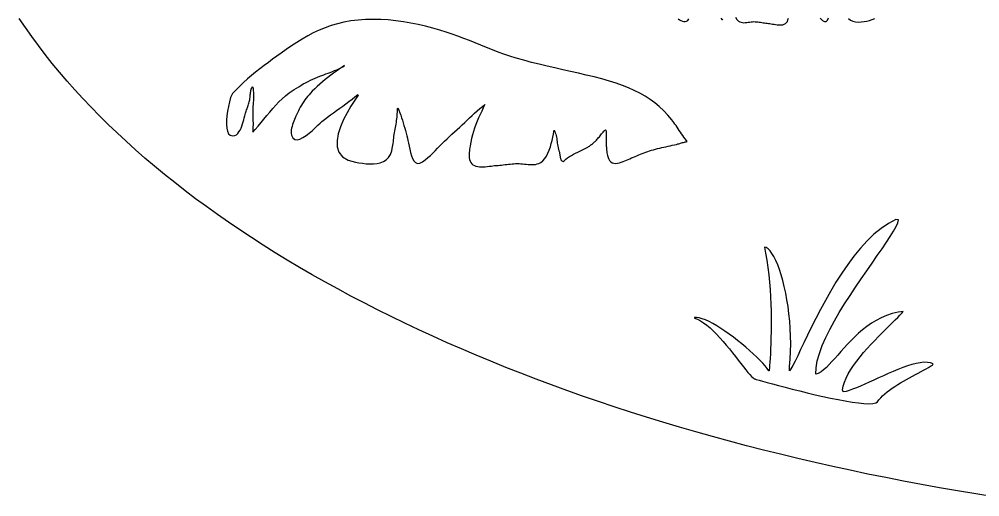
# Model space of a CAD drawing. Extents: x 0.4 to 24.4, y 0.6 to 12.6.
# Drawn here: x 1 to 8.71, y 0.84 to 4.67 of the extents above; entities that cross this region are included whole.
import ezdxf

# ---------------------------------------------------------------- set-up
doc = ezdxf.new("R2010")
doc.units = 0
doc.linetypes.add('0', pattern=[0])
doc.layers.add('1', color=7, linetype='0')

msp = doc.modelspace()

# ---------------------------------------------------------------- linework, layer by layer
at = {"layer": '1'}
for points in [[(8.828444, 0.836537), (8.681716, 0.859853), (8.53572, 0.884084), (8.390212, 0.90923), (8.245437, 0.935353), (8.101394, 0.962392), (7.958083, 0.990346), (7.815505, 1.019216), (7.673659, 1.049001), (7.532546, 1.079701), (7.392165, 1.111257), (7.252761, 1.143788), (7.114089, 1.177175), (6.976394, 1.211415), (6.839431, 1.246572), (6.703444, 1.282582), (6.568435, 1.319509), (6.434402, 1.357228), (6.301345, 1.395864), (6.169265, 1.435292), (6.038161, 1.475636), (5.908034, 1.516774), (5.779128, 1.558705), (5.651198, 1.601552), (5.524489, 1.645131), (5.398757, 1.689565), (5.274489, 1.734792), (5.150954, 1.780812), (5.028884, 1.827565), (4.908034, 1.875173), (4.788405, 1.923512), (4.669997, 1.972646), (4.55281, 2.022511), (4.436843, 2.07311), (4.322341, 2.124501), (4.20906, 2.176564), (4.097243, 2.229421), (3.986648, 2.282948), (3.877517, 2.337148), (3.769607, 2.392079), (3.663405, 2.447682), (3.558425, 2.503957), (3.454909, 2.560903), (3.353103, 2.61852), (3.252517, 2.676808), (3.15364, 2.735707), (3.055984, 2.795217), (2.960036, 2.855397), (2.865798, 2.916127), (2.77278, 2.977529), (2.681716, 3.039479), (2.592116, 3.101979), (2.503982, 3.16509), (2.417556, 3.228749), (2.332839, 3.292958), (2.249587, 3.357717), (2.168288, 3.422963), (2.088454, 3.488759), (2.010329, 3.555043), (1.933913, 3.621877), (1.85945, 3.689137), (1.786452, 3.756886), (1.715407, 3.825063), (1.645827, 3.893727), (1.5782, 3.96288), (1.512282, 4.032399), (1.448318, 4.102345), (1.386062, 4.172658), (1.325515, 4.243459), (1.266921, 4.314565), (1.210036, 4.386037), (1.155105, 4.457936), (1.101882, 4.530141), (1.050612, 4.602651), (1.001296, 4.675527)], [(6.291335, 4.671254), (6.302566, 4.664662), (6.31404, 4.65862), (6.325759, 4.653676), (6.337234, 4.650746), (6.348708, 4.650197), (6.359206, 4.652944), (6.368728, 4.659535), (6.377028, 4.670644)], [(6.63362, 4.676869), (6.642653, 4.666127), (6.646804, 4.667836), (6.649978, 4.670217)], [(6.750808, 4.684621), (6.763259, 4.666982), (6.776687, 4.65392), (6.787185, 4.647634), (6.797439, 4.643849), (6.808181, 4.641713), (6.819655, 4.640981), (6.830886, 4.641286), (6.84236, 4.642262), (6.854079, 4.64391), (6.865554, 4.64568), (6.877028, 4.647389), (6.888259, 4.64861), (6.898757, 4.649343), (6.909499, 4.649037), (6.920485, 4.648244), (6.931472, 4.647084), (6.942214, 4.64568), (6.9532, 4.644155), (6.964187, 4.642446), (6.974929, 4.640798), (6.985671, 4.639089), (6.996657, 4.63738), (7.0074, 4.635976), (7.018142, 4.634694), (7.028884, 4.633657), (7.038894, 4.632192), (7.04988, 4.630239), (7.061355, 4.628041), (7.073562, 4.625966), (7.085525, 4.624074), (7.097976, 4.622853), (7.109939, 4.622487), (7.121657, 4.622975), (7.132888, 4.62499), (7.143142, 4.628591), (7.152663, 4.634084), (7.161452, 4.641896), (7.168288, 4.651845), (7.173415, 4.663503), (7.177077, 4.676564)], [(7.43196, 4.677663), (7.449294, 4.659474), (7.465407, 4.650319), (7.479079, 4.651723), (7.490554, 4.662038), (7.499831, 4.679494)], [(7.658034, 4.675832), (7.675612, 4.661916), (7.695144, 4.652883), (7.71614, 4.647878), (7.738357, 4.64623), (7.761062, 4.647206), (7.783767, 4.650197), (7.805984, 4.654408), (7.827712, 4.65923), (7.870437, 4.674855)]]:
    msp.add_lwpolyline(points, dxfattribs=at)
for points in [[(6.277419, 3.664723), (6.283767, 3.666188), (6.290359, 3.667958), (6.297194, 3.66985), (6.304275, 3.671926), (6.311599, 3.674062), (6.319167, 3.676259), (6.326735, 3.678395), (6.334304, 3.680532), (6.341628, 3.682485), (6.349196, 3.684255), (6.356521, 3.685842), (6.363601, 3.687123), (6.35823, 3.696767), (6.34822, 3.710073), (6.338454, 3.723439), (6.328689, 3.736806), (6.319167, 3.750173), (6.310134, 3.763417), (6.300857, 3.77654), (6.292068, 3.789479), (6.283278, 3.802175), (6.274734, 3.814626), (6.265944, 3.826894), (6.257644, 3.838735), (6.240066, 3.861745), (6.208571, 3.899587), (6.175368, 3.934743), (6.140456, 3.967397), (6.104079, 3.99767), (6.065993, 4.025685), (6.02571, 4.051686), (5.983962, 4.075673), (5.939773, 4.097951), (5.89363, 4.11852), (5.84529, 4.137624), (5.794753, 4.155324), (5.741042, 4.172048), (5.679275, 4.189321), (5.617019, 4.205556), (5.554275, 4.220815), (5.49153, 4.235524), (5.428542, 4.249684), (5.365554, 4.263722), (5.30281, 4.277822), (5.239821, 4.292104), (5.176833, 4.306996), (5.114577, 4.32256), (5.052321, 4.339101), (4.990798, 4.356801), (4.940261, 4.372548), (4.893142, 4.3886), (4.846511, 4.405629), (4.800124, 4.423268), (4.753982, 4.441396), (4.708083, 4.459828), (4.662185, 4.478383), (4.61653, 4.496816), (4.570144, 4.514821), (4.523757, 4.532399), (4.477126, 4.549245), (4.430007, 4.565114), (4.378249, 4.581288), (4.321364, 4.597585), (4.263259, 4.612599), (4.204665, 4.626149), (4.145339, 4.638173), (4.085525, 4.648366), (4.024978, 4.656545), (3.964431, 4.662648), (3.903884, 4.666371), (3.843093, 4.667653), (3.782302, 4.666188), (3.721755, 4.661916), (3.662673, 4.654897), (3.608718, 4.645314), (3.556472, 4.632863), (3.505935, 4.617726), (3.456618, 4.600209), (3.409011, 4.580373), (3.362624, 4.558644), (3.317214, 4.535024), (3.27278, 4.509816), (3.229812, 4.483205), (3.187087, 4.455373), (3.145339, 4.426625), (3.104079, 4.397145), (3.0699, 4.372304), (3.03572, 4.347524), (3.00154, 4.322377), (2.967116, 4.296865), (2.932937, 4.270802), (2.899245, 4.244252), (2.866042, 4.217275), (2.833571, 4.189687), (2.801833, 4.161611), (2.77156, 4.132802), (2.742507, 4.103322), (2.714675, 4.073232), (2.698318, 4.041127), (2.68904, 4.005971), (2.680739, 3.968984), (2.673659, 3.931264), (2.668532, 3.893971), (2.665359, 3.857961), (2.664626, 3.824574), (2.667068, 3.794667), (2.672683, 3.769521), (2.68196, 3.750051), (2.695632, 3.737355), (2.713943, 3.732594), (2.73323, 3.735646), (2.745193, 3.742116), (2.756179, 3.75176), (2.7657, 3.763967), (2.774489, 3.77831), (2.782058, 3.79424), (2.78865, 3.811086), (2.794509, 3.828542), (2.79988, 3.845937), (2.804519, 3.862721), (2.808425, 3.87853), (2.811843, 3.89269), (2.815261, 3.904714), (2.817946, 3.91393), (2.820876, 3.923146), (2.823806, 3.932179), (2.827224, 3.941274), (2.830398, 3.950246), (2.833571, 3.959218), (2.836989, 3.968129), (2.840163, 3.977223), (2.843093, 3.986196), (2.845778, 3.995351), (2.847976, 4.004567), (2.850417, 4.013906), (2.851882, 4.023244), (2.853347, 4.032704), (2.854568, 4.042226), (2.855544, 4.051747), (2.856521, 4.061269), (2.857497, 4.07079), (2.858718, 4.08019), (2.860183, 4.089589), (2.862136, 4.098805), (2.864577, 4.107961), (2.867751, 4.116811), (2.871657, 4.1256), (2.876052, 4.124806), (2.878982, 4.111012), (2.880935, 4.096425), (2.882155, 4.081227), (2.882644, 4.065602), (2.882644, 4.049672), (2.881911, 4.033559), (2.881179, 4.017385), (2.880202, 4.001332), (2.879226, 3.985524), (2.878249, 3.970021), (2.877517, 3.95519), (2.877517, 3.940846), (2.877517, 3.926076), (2.877761, 3.911305), (2.878005, 3.896535), (2.878005, 3.881703), (2.878249, 3.866872), (2.878249, 3.85204), (2.878493, 3.837148), (2.878493, 3.822316), (2.878249, 3.807485), (2.878249, 3.792592), (2.877517, 3.777761), (2.876784, 3.762929), (2.896804, 3.783315), (2.920241, 3.811208), (2.943435, 3.839345), (2.966384, 3.867665), (2.989333, 3.895925), (3.012527, 3.923879), (3.036452, 3.951467), (3.060866, 3.978444), (3.086013, 4.004689), (3.11238, 4.029897), (3.139968, 4.054006), (3.169265, 4.076894), (3.192458, 4.09319), (3.209548, 4.104604), (3.226882, 4.115956), (3.244948, 4.127248), (3.263259, 4.138234), (3.282058, 4.149037), (3.300857, 4.159535), (3.3199, 4.169606), (3.339187, 4.179189), (3.35823, 4.188222), (3.377273, 4.196767), (3.396316, 4.204579), (3.414382, 4.211415), (3.430495, 4.217275), (3.447097, 4.223256), (3.464187, 4.22936), (3.481277, 4.235646), (3.49861, 4.242177), (3.516189, 4.248952), (3.533523, 4.256093), (3.550612, 4.263478), (3.567214, 4.27123), (3.583083, 4.279408), (3.598708, 4.287953), (3.613601, 4.297048), (3.593093, 4.283803), (3.570144, 4.268605), (3.547439, 4.252736), (3.524734, 4.236379), (3.502517, 4.219533), (3.480056, 4.202199), (3.458083, 4.184377), (3.436355, 4.166188), (3.415114, 4.147695), (3.394607, 4.128835), (3.373855, 4.10967), (3.354568, 4.090322), (3.339675, 4.075246), (3.3282, 4.062428), (3.316726, 4.049306), (3.305984, 4.035756), (3.295485, 4.021962), (3.285476, 4.007863), (3.275954, 3.993398), (3.266921, 3.978688), (3.258132, 3.963674), (3.250075, 3.948293), (3.242507, 3.932729), (3.234939, 3.916738), (3.228835, 3.902394), (3.223464, 3.890737), (3.217849, 3.878224), (3.211989, 3.865102), (3.206374, 3.851491), (3.201003, 3.837453), (3.195876, 3.823232), (3.191482, 3.808888), (3.188308, 3.794606), (3.185622, 3.780385), (3.184646, 3.766469), (3.185378, 3.753163), (3.187819, 3.739552), (3.198318, 3.716115), (3.213454, 3.703908), (3.232497, 3.701283), (3.254714, 3.706655), (3.278884, 3.718495), (3.304275, 3.735158), (3.329909, 3.755055), (3.355056, 3.776601), (3.378493, 3.798207), (3.399245, 3.818288), (3.417068, 3.835317), (3.430495, 3.847585), (3.451003, 3.863759), (3.475417, 3.882253), (3.500075, 3.900441), (3.524734, 3.918447), (3.549636, 3.93633), (3.574538, 3.954213), (3.599441, 3.972035), (3.624099, 3.990102), (3.648513, 4.008351), (3.673171, 4.026906), (3.697097, 4.045949), (3.720778, 4.065419), (3.722487, 4.060475), (3.694655, 4.019155), (3.664626, 3.971364), (3.634109, 3.918752), (3.6053, 3.86321), (3.580886, 3.806264), (3.562575, 3.74999), (3.55281, 3.695851), (3.553786, 3.64568), (3.567702, 3.601308), (3.596755, 3.564321), (3.642898, 3.536733), (3.701491, 3.521047), (3.729079, 3.516652), (3.757888, 3.512563), (3.787429, 3.509389), (3.816726, 3.507619), (3.846023, 3.507924), (3.874099, 3.510854), (3.900466, 3.516774), (3.925124, 3.526418), (3.947341, 3.540395), (3.96614, 3.559133), (3.981521, 3.58318), (3.992507, 3.61321), (3.996657, 3.630116), (3.999343, 3.644155), (4.00154, 3.658254), (4.003737, 3.672414), (4.005202, 3.686574), (4.006911, 3.700795), (4.008376, 3.715016), (4.010085, 3.729299), (4.011794, 3.74352), (4.013747, 3.757924), (4.0157, 3.772145), (4.01863, 3.786489), (4.02156, 3.800466), (4.024245, 3.814198), (4.026931, 3.82787), (4.029128, 3.84142), (4.031081, 3.85497), (4.033034, 3.86852), (4.034743, 3.88207), (4.035964, 3.89568), (4.036941, 3.909291), (4.037429, 3.923146), (4.037917, 3.937123), (4.037917, 3.951344), (4.03987, 3.957265), (4.048415, 3.938283), (4.056472, 3.918752), (4.06404, 3.898854), (4.070876, 3.878469), (4.077712, 3.8579), (4.08406, 3.837087), (4.089919, 3.816213), (4.096023, 3.795278), (4.101394, 3.774526), (4.106765, 3.753957), (4.11238, 3.733693), (4.117995, 3.713735), (4.122146, 3.696523), (4.126296, 3.67516), (4.130935, 3.650746), (4.136306, 3.624745), (4.142898, 3.5985), (4.150466, 3.573415), (4.159743, 3.550771), (4.170485, 3.532033), (4.183913, 3.518483), (4.199538, 3.511708), (4.218337, 3.512868), (4.239821, 3.523305), (4.261794, 3.540456), (4.282546, 3.557912), (4.302321, 3.5761), (4.321853, 3.594716), (4.34114, 3.613698), (4.360183, 3.632863), (4.378982, 3.652272), (4.39778, 3.671559), (4.416823, 3.690785), (4.43611, 3.709767), (4.455642, 3.728383), (4.475661, 3.746449), (4.496169, 3.764272), (4.516921, 3.782582), (4.537673, 3.801259), (4.557693, 3.820119), (4.577712, 3.839162), (4.597732, 3.858205), (4.617751, 3.87737), (4.637771, 3.896291), (4.65779, 3.91509), (4.678298, 3.933522), (4.698562, 3.95165), (4.720046, 3.969411), (4.739577, 3.983815), (4.726638, 3.957753), (4.714187, 3.931447), (4.701735, 3.904897), (4.690017, 3.878041), (4.678786, 3.850942), (4.6678, 3.823537), (4.65779, 3.795888), (4.648757, 3.768056), (4.640456, 3.739858), (4.633132, 3.711537), (4.626784, 3.682912), (4.621657, 3.653981), (4.619216, 3.638051), (4.617263, 3.625356), (4.615554, 3.611928), (4.614089, 3.598073), (4.613112, 3.583913), (4.613357, 3.569814), (4.614577, 3.556081), (4.617019, 3.542775), (4.620925, 3.530324), (4.62654, 3.51891), (4.634353, 3.508901), (4.644118, 3.500356), (4.655837, 3.493825), (4.668532, 3.489247), (4.682204, 3.486135), (4.696609, 3.484426), (4.711989, 3.483815), (4.72737, 3.48412), (4.743239, 3.485158), (4.759353, 3.486745), (4.774734, 3.488576), (4.78987, 3.49059), (4.804519, 3.492421), (4.818191, 3.493947), (4.831374, 3.495046), (4.845534, 3.496083), (4.85945, 3.497365), (4.87361, 3.49883), (4.887527, 3.500417), (4.901687, 3.501943), (4.915847, 3.50353), (4.929519, 3.505116), (4.943923, 3.50652), (4.957839, 3.507802), (4.971999, 3.508962), (4.986403, 3.509694), (5.000564, 3.510365), (5.014235, 3.510304), (5.028152, 3.509633), (5.0428, 3.508351), (5.057693, 3.506825), (5.072585, 3.505239), (5.087722, 3.503713), (5.102614, 3.502797), (5.117507, 3.50237), (5.132155, 3.502736), (5.146316, 3.504262), (5.159743, 3.50707), (5.172683, 3.511464), (5.188552, 3.519643), (5.205642, 3.533254), (5.221023, 3.550527), (5.23445, 3.570851), (5.246169, 3.593617), (5.256667, 3.618154), (5.2657, 3.643971), (5.273025, 3.670217), (5.279616, 3.696401), (5.284987, 3.721791), (5.289626, 3.745778), (5.2928, 3.767812), (5.296218, 3.779347), (5.301345, 3.768849), (5.305495, 3.757802), (5.309157, 3.746388), (5.312087, 3.73467), (5.314284, 3.722646), (5.316482, 3.710561), (5.318191, 3.698354), (5.3199, 3.686147), (5.321609, 3.674123), (5.323318, 3.662282), (5.325515, 3.650685), (5.3282, 3.639455), (5.329177, 3.633779), (5.330642, 3.628346), (5.332107, 3.623036), (5.333327, 3.617726), (5.334792, 3.612538), (5.336257, 3.607289), (5.337722, 3.60204), (5.338943, 3.596852), (5.340163, 3.591542), (5.34114, 3.586049), (5.342116, 3.580617), (5.342849, 3.574819), (5.343825, 3.569448), (5.344558, 3.564321), (5.34529, 3.559316), (5.346267, 3.554616), (5.347243, 3.549977), (5.348708, 3.545766), (5.350173, 3.541738), (5.35237, 3.538136), (5.355056, 3.535024), (5.358474, 3.532216), (5.362868, 3.529897), (5.367507, 3.528127), (5.376052, 3.532338), (5.389968, 3.544728), (5.404372, 3.556142), (5.419753, 3.566579), (5.435378, 3.576283), (5.451735, 3.585378), (5.468337, 3.593923), (5.485183, 3.602223), (5.502028, 3.610341), (5.518874, 3.618398), (5.535232, 3.626515), (5.551589, 3.634999), (5.566237, 3.6433), (5.572585, 3.647267), (5.578689, 3.651357), (5.585036, 3.655568), (5.59114, 3.659902), (5.597243, 3.664418), (5.603103, 3.668996), (5.608962, 3.673757), (5.614577, 3.678639), (5.620437, 3.683644), (5.625808, 3.688771), (5.631423, 3.693959), (5.63655, 3.69933), (5.642165, 3.70519), (5.64778, 3.711782), (5.653396, 3.718862), (5.659011, 3.726308), (5.66487, 3.734059), (5.67073, 3.74175), (5.677077, 3.74944), (5.682937, 3.756825), (5.68904, 3.763661), (5.695388, 3.77007), (5.701491, 3.775563), (5.707595, 3.780202), (5.711501, 3.777761), (5.712722, 3.768788), (5.713698, 3.759755), (5.714187, 3.750722), (5.714431, 3.74175), (5.714675, 3.732778), (5.714431, 3.723744), (5.714431, 3.71465), (5.713943, 3.705617), (5.713943, 3.696523), (5.713698, 3.687428), (5.713698, 3.678273), (5.713698, 3.669362), (5.713943, 3.660695), (5.714675, 3.651174), (5.715407, 3.640981), (5.716384, 3.630361), (5.71736, 3.619374), (5.718825, 3.608388), (5.720046, 3.597402), (5.721999, 3.58672), (5.724196, 3.576528), (5.726638, 3.566945), (5.728835, 3.558095), (5.731765, 3.550344), (5.739821, 3.535512), (5.750564, 3.523976), (5.762527, 3.516469), (5.77571, 3.512441), (5.78987, 3.511464), (5.804519, 3.512807), (5.819655, 3.516225), (5.835036, 3.521047), (5.849685, 3.526784), (5.864089, 3.532948), (5.877517, 3.53893), (5.890212, 3.544362), (5.90364, 3.549489), (5.918044, 3.555226), (5.932448, 3.561269), (5.946609, 3.567372), (5.961013, 3.573537), (5.975173, 3.579701), (5.989333, 3.585866), (6.003737, 3.591847), (6.017898, 3.597585), (6.032546, 3.603139), (6.04695, 3.608266), (6.061355, 3.613027), (6.076735, 3.617482), (6.093337, 3.621999), (6.109939, 3.626271), (6.12654, 3.630422), (6.143386, 3.63445), (6.160232, 3.638295), (6.177077, 3.64214), (6.193923, 3.645864), (6.210525, 3.649648), (6.22737, 3.653432), (6.243972, 3.657094), (6.261062, 3.660878)], [(7.892653, 1.598317), (7.904128, 1.614736), (7.917556, 1.63091), (7.932937, 1.64684), (7.950027, 1.662526), (7.968825, 1.678029), (7.988601, 1.693227), (8.009597, 1.708119), (8.031814, 1.722829), (8.054519, 1.737172), (8.077956, 1.751271), (8.101882, 1.765004), (8.125808, 1.778432), (8.149734, 1.791615), (8.173415, 1.804372), (8.196853, 1.816884), (8.219558, 1.828908), (8.241775, 1.840688), (8.262771, 1.85204), (8.28279, 1.862966), (8.301589, 1.873647), (8.318435, 1.88384), (8.33406, 1.893544), (8.338698, 1.903371), (8.31697, 1.911366), (8.292312, 1.915334), (8.26448, 1.915517), (8.234206, 1.912404), (8.20198, 1.90624), (8.167556, 1.89745), (8.131667, 1.886281), (8.094558, 1.873158), (8.056472, 1.858449), (8.017653, 1.842397), (7.978347, 1.82549), (7.939284, 1.807973), (7.90071, 1.790273), (7.86238, 1.772634), (7.825271, 1.755544), (7.789138, 1.739186), (7.754958, 1.724172), (7.722243, 1.7105), (7.69197, 1.698781), (7.664382, 1.68926), (7.63948, 1.682302), (7.617507, 1.678334), (7.610183, 1.693959), (7.616042, 1.724782), (7.626052, 1.756703), (7.639724, 1.789479), (7.657058, 1.822865), (7.677321, 1.85674), (7.700027, 1.89092), (7.725173, 1.925221), (7.752028, 1.959401), (7.780105, 1.993276), (7.809646, 2.026723), (7.839431, 2.059499), (7.869704, 2.091542), (7.899734, 2.122548), (7.929275, 2.152272), (7.957839, 2.180654), (7.984939, 2.207387), (8.010329, 2.232472), (8.033767, 2.255483), (8.054519, 2.276418), (8.072341, 2.295033), (8.086989, 2.311025), (8.097487, 2.324513), (8.058181, 2.319264), (8.010329, 2.306996), (7.965163, 2.291493), (7.922194, 2.273122), (7.881911, 2.252065), (7.843337, 2.22881), (7.807204, 2.203603), (7.772536, 2.176869), (7.740066, 2.148915), (7.70906, 2.119985), (7.679519, 2.090505), (7.651443, 2.060842), (7.624587, 2.031301), (7.598708, 2.002187), (7.57405, 1.973866), (7.54988, 1.946523), (7.526443, 1.920827), (7.504226, 1.896901), (7.481765, 1.87499), (7.459792, 1.855641), (7.438552, 1.83904), (7.416823, 1.825673), (7.396804, 1.820851), (7.399245, 1.872548), (7.409011, 1.928151), (7.425612, 1.987233), (7.448318, 2.049184), (7.476394, 2.113515), (7.509353, 2.179677), (7.54573, 2.247182), (7.585525, 2.31548), (7.627761, 2.384023), (7.671462, 2.452382), (7.716384, 2.519826), (7.761306, 2.586049), (7.805739, 2.65038), (7.848708, 2.712331), (7.889968, 2.771474), (7.928786, 2.827077), (7.963698, 2.878713), (7.994704, 2.925954), (8.020583, 2.968129), (8.041091, 3.004811), (8.055007, 3.035451), (8.061843, 3.059499), (8.040114, 3.061757), (7.979812, 3.03008), (7.920974, 2.990285), (7.863845, 2.943166), (7.808425, 2.889699), (7.754714, 2.8308), (7.702712, 2.767201), (7.652907, 2.699941), (7.605056, 2.629811), (7.558913, 2.55779), (7.515212, 2.484548), (7.473708, 2.411305), (7.434402, 2.338674), (7.397536, 2.267629), (7.363112, 2.199147), (7.331374, 2.133962), (7.301833, 2.07311), (7.275222, 2.017262), (7.251296, 1.96758), (7.2303, 1.924733), (7.211989, 1.889638), (7.197097, 1.863271), (7.184646, 1.846486), (7.185866, 1.881032), (7.191237, 1.941518), (7.194411, 2.002614), (7.195632, 2.063893), (7.194655, 2.125051), (7.19197, 2.185781), (7.187575, 2.245778), (7.181472, 2.304677), (7.173903, 2.362233), (7.165114, 2.418019), (7.15486, 2.471791), (7.14363, 2.523244), (7.131667, 2.57195), (7.118484, 2.617665), (7.104812, 2.660085), (7.090652, 2.698781), (7.075515, 2.733571), (7.060378, 2.763967), (7.044997, 2.789907), (7.02986, 2.810719), (7.013991, 2.826344), (6.998855, 2.836415), (6.983718, 2.840566), (6.993239, 2.791066), (7.003249, 2.734914), (7.012038, 2.677358), (7.019118, 2.618764), (7.024978, 2.559621), (7.029616, 2.500234), (7.033278, 2.441091), (7.03572, 2.382497), (7.037185, 2.324941), (7.038161, 2.268727), (7.038161, 2.214345), (7.037673, 2.162099), (7.036696, 2.112416), (7.035232, 2.065724), (7.033767, 2.022389), (7.031814, 1.982778), (7.02986, 1.947377), (7.027907, 1.916493), (7.025954, 1.890615), (7.024489, 1.870046), (7.023513, 1.855214), (7.022536, 1.846547), (7.020583, 1.847402), (7.007155, 1.865712), (6.990554, 1.886281), (6.970534, 1.90862), (6.947585, 1.932485), (6.922194, 1.957631), (6.894607, 1.983693), (6.865066, 2.010304), (6.83406, 2.037282), (6.801833, 2.064198), (6.76863, 2.09081), (6.734939, 2.116872), (6.701247, 2.141896), (6.667312, 2.165761), (6.633864, 2.188039), (6.601394, 2.208486), (6.569655, 2.226796), (6.53987, 2.242604), (6.511306, 2.255666), (6.484939, 2.265676), (6.461257, 2.272206), (6.440261, 2.275136), (6.42195, 2.273915), (6.423903, 2.269338), (6.447097, 2.26122), (6.471511, 2.248952), (6.496413, 2.233083), (6.521804, 2.213857), (6.547683, 2.191823), (6.573806, 2.167348), (6.600173, 2.140798), (6.626296, 2.11266), (6.652419, 2.083364), (6.678054, 2.053273), (6.7032, 2.022878), (6.727614, 1.992482), (6.75154, 1.962636), (6.774001, 1.933583), (6.79573, 1.905934), (6.815749, 1.879933), (6.834792, 1.856069), (6.852126, 1.834889), (6.867751, 1.816518), (6.881179, 1.801686), (6.892653, 1.790578), (6.902175, 1.783742), (6.907058, 1.78185), (6.919265, 1.778371), (6.940749, 1.772328), (6.970046, 1.764089), (7.006667, 1.753957), (7.049636, 1.742238), (7.097976, 1.729177), (7.151198, 1.715261), (7.207839, 1.700551), (7.267409, 1.685597), (7.328689, 1.670522), (7.391433, 1.65569), (7.453933, 1.641469), (7.515944, 1.628163), (7.576003, 1.615895), (7.63362, 1.605275), (7.688064, 1.596364), (7.738357, 1.58965), (7.783034, 1.585317), (7.821853, 1.58373), (7.853347, 1.585073), (7.877517, 1.589894)]]:
    msp.add_lwpolyline(points, close=True, dxfattribs=at)

doc.saveas('drawing.dxf')
